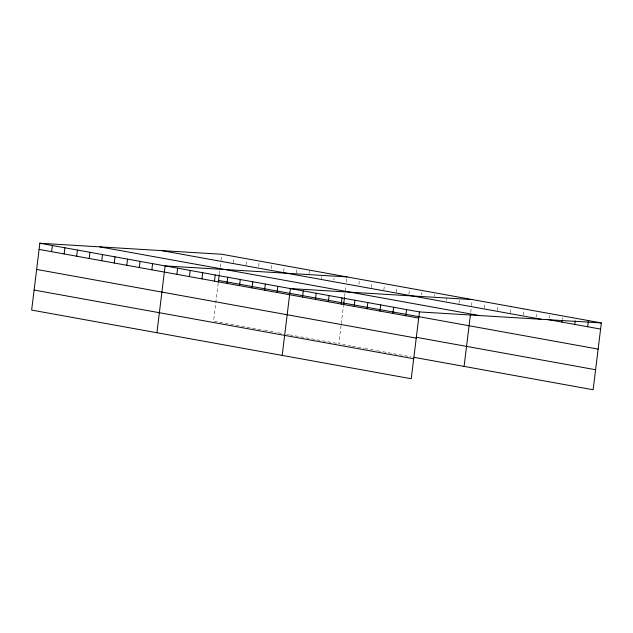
<?xml version="1.0" encoding="UTF-8"?>
<svg xmlns="http://www.w3.org/2000/svg" width="633" height="633" viewBox="0 0 633 633"><rect width="100%" height="100%" fill="white"/><g stroke="black" fill="none" stroke-linecap="round" stroke-linejoin="round"><path stroke-width="0.47" stroke-dasharray="3.17 2.37" d="M218.195 283.244L213.55 321.073L263.66 330.141M219.366 273.757L219.714 270.9M220.181 267.086L220.767 262.315M221.004 260.408L221.542 256.009M233.53 262.679L234.068 258.28M246.055 264.942L246.593 260.543M258.691 266.327L259.119 262.806M271.217 268.598L271.755 264.198M283.631 271.739L284.28 266.461M296.268 273.132L296.806 268.732M309.015 273.638L309.339 270.995M321.216 278.544L321.429 276.779M333.852 279.928L334.066 278.164M341.045 325.623L338.821 343.735L351.347 346.006M341.274 323.716L343.466 305.905M344.629 296.418L345.919 285.934M346.378 282.191L346.805 278.67M358.903 284.462L359.441 280.063M371.318 287.604L371.967 282.326M383.843 289.874L384.492 284.589M396.377 292.137L397.018 286.86M408.902 294.408L409.654 288.244M421.641 294.915L421.966 292.272M434.278 296.299L434.491 294.535M446.589 300.327L446.914 297.684M459.004 303.468L459.439 299.947M470.715 312.409L471.3 307.646M471.53 305.739L472.178 300.453M484.435 308.073L485.084 302.796M497.348 310.407L497.989 305.13M510.253 312.742L511.005 306.578M523.159 315.076L523.91 308.92M536.064 317.41L536.713 312.132M549.183 317.988L549.507 315.345M562.199 319.443L562.413 317.679M264.626 330.315L276.186 332.404M278.116 332.752L282.927 333.631M286.789 334.327L288.711 334.675M289.677 334.849L336.891 343.387M352.312 346.18L363.872 348.269M364.837 348.443L376.398 350.54M377.363 350.714L411.086 356.814"/><path stroke-width="0.95" d="M601.35 322.925L221.756 254.252L39.855 243.246L31.65 310.075L411.244 378.748L419.45 311.927L601.35 322.925L593.145 389.754L413.974 357.336M51.629 251.673L52.381 245.517M64.155 253.944L64.906 247.78M76.68 256.207L77.432 250.051M89.206 258.478L89.965 252.314M101.731 260.741L102.491 254.577M114.257 263.004L115.016 256.848M126.782 265.274L127.542 259.111M139.307 267.537L140.067 261.382M151.841 269.808L152.593 263.644M156.913 332.736L165.118 265.915L347.026 276.914M176.892 274.342L177.644 268.178M189.417 276.605L190.177 270.441M201.943 278.868L202.702 272.712M214.468 281.139L215.228 274.975M218.314 282.302L219.247 274.714M226.994 283.402L227.753 277.246M239.527 285.673L240.279 279.509M252.053 287.936L252.804 281.772M264.578 290.207L265.33 284.043M277.104 292.47L277.863 286.306M282.183 355.398L290.389 288.577L472.289 299.575M302.534 297.067L303.294 290.911M315.44 299.409L316.199 293.245M328.345 301.743L329.105 295.579M341.25 304.077L342.01 297.914M343.577 304.971L344.51 297.375M354.163 306.412L354.915 300.248M367.069 308.746L367.82 302.582M379.974 311.08L380.726 304.916M392.879 313.414L393.631 307.258M405.785 315.748L406.544 309.592M464.084 366.404L470.359 315.274M561.875 322.086L562.088 320.322M574.78 324.42L575.215 320.899M587.685 326.755L588.445 320.591M547.126 319.412L600.59 329.089M161.732 250.621L541.326 319.293M99.879 246.878L479.474 315.558M39.855 243.246L419.45 311.927M218.543 280.427L598.138 349.107M39.096 249.41L418.69 318.082M416.435 337.318L595.606 369.735M36.643 269.429L416.229 338.101M34.111 290.056L413.697 358.729"/></g></svg>
